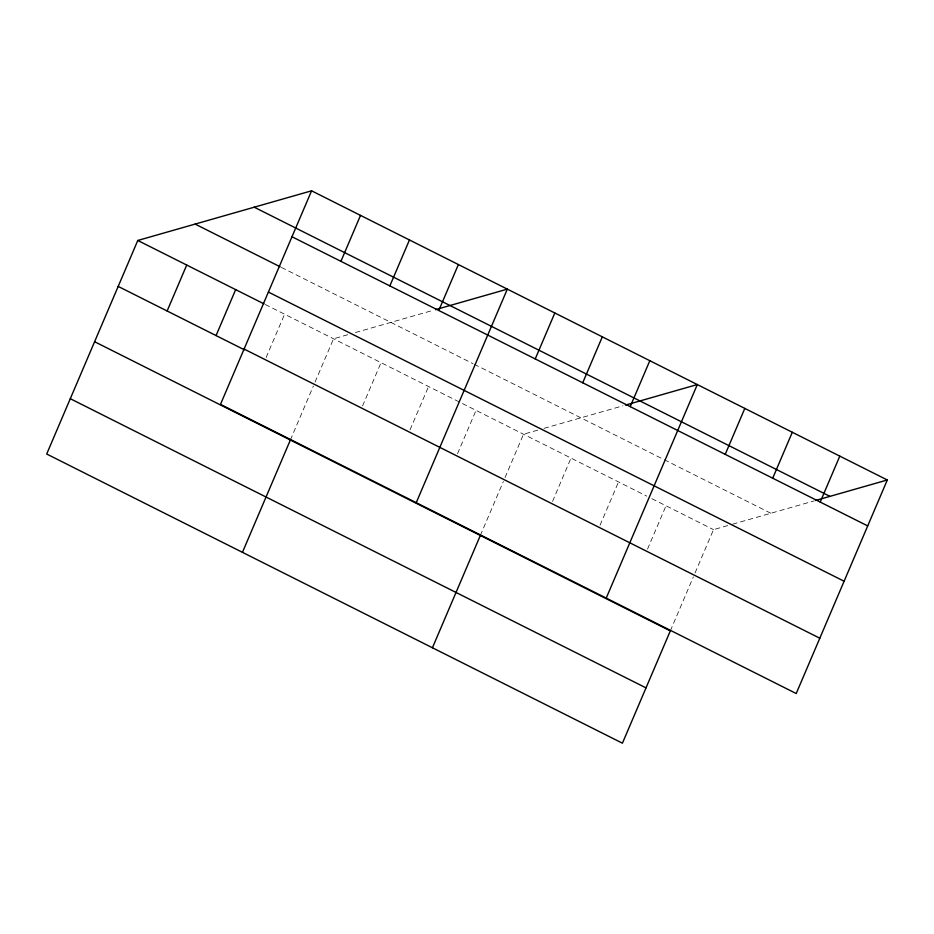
<?xml version="1.0" encoding="UTF-8"?>
<svg xmlns="http://www.w3.org/2000/svg" width="934" height="934" viewBox="0 0 934 934"><rect width="100%" height="100%" fill="white"/><g stroke="black" fill="none" stroke-linecap="round" stroke-linejoin="round"><path stroke-width="0.7" stroke-dasharray="4.67 3.5" d="M266.12 357.524L284.59 314.209M290.346 440.042L313.369 386.046M315.05 382.111L333.531 338.785L348.557 334.5M362.555 405.963L381.025 362.649M410.049 429.815L428.531 386.501M457.543 453.679L476.025 410.365M480.333 535.474L503.356 481.477M505.049 477.531L523.519 434.217L538.544 429.92M552.543 501.395L571.013 458.069M600.037 525.247L618.518 481.932M647.531 549.11L666.012 505.784M670.32 630.894L693.355 576.908M695.036 572.962L713.506 529.648L728.532 525.352M355.375 332.551L432.897 310.392M543.997 428.367L622.885 405.823M732.63 524.184L814.191 500.881M281.414 267.416L473.036 363.665M474.32 364.307L663.023 459.096M664.308 459.738L770.854 513.256M265.279 304.507L646.76 496.117M651.885 498.698L713.506 529.648"/><path stroke-width="1.4" d="M311.582 190.805L220.494 404.352L796.212 693.53L887.3 479.983L311.582 190.805L137.788 240.47L46.7 454.017L622.418 743.195L670.32 630.894L94.603 341.716M167.128 310.987L186.718 265.046M216.058 335.575L235.66 289.633M340.922 261.333L360.512 215.392M242.443 552.333L290.346 440.042M389.852 285.909L409.454 239.968M438.793 310.485L458.384 264.544M416.237 502.679L507.325 289.131L435.524 309.644M535.229 358.925L554.819 312.983M432.43 647.764L480.333 535.474M582.723 382.788L602.313 336.847M630.216 406.64L649.819 360.699M606.224 598.099L697.313 384.551L625.511 405.076M725.216 454.356L744.807 408.415M772.71 478.208L792.301 432.267M820.204 502.072L839.806 456.131M815.499 500.496L887.3 479.983M254.223 207.196L829.952 496.374M291.98 236.746L867.709 525.924M195.136 224.078L280.13 266.774M268.385 292.062L844.114 581.24M137.788 240.47L263.995 303.854M244.089 349.047L819.807 638.226M118.186 286.411L244.393 349.806M70.295 398.701L646.013 687.879"/></g></svg>
